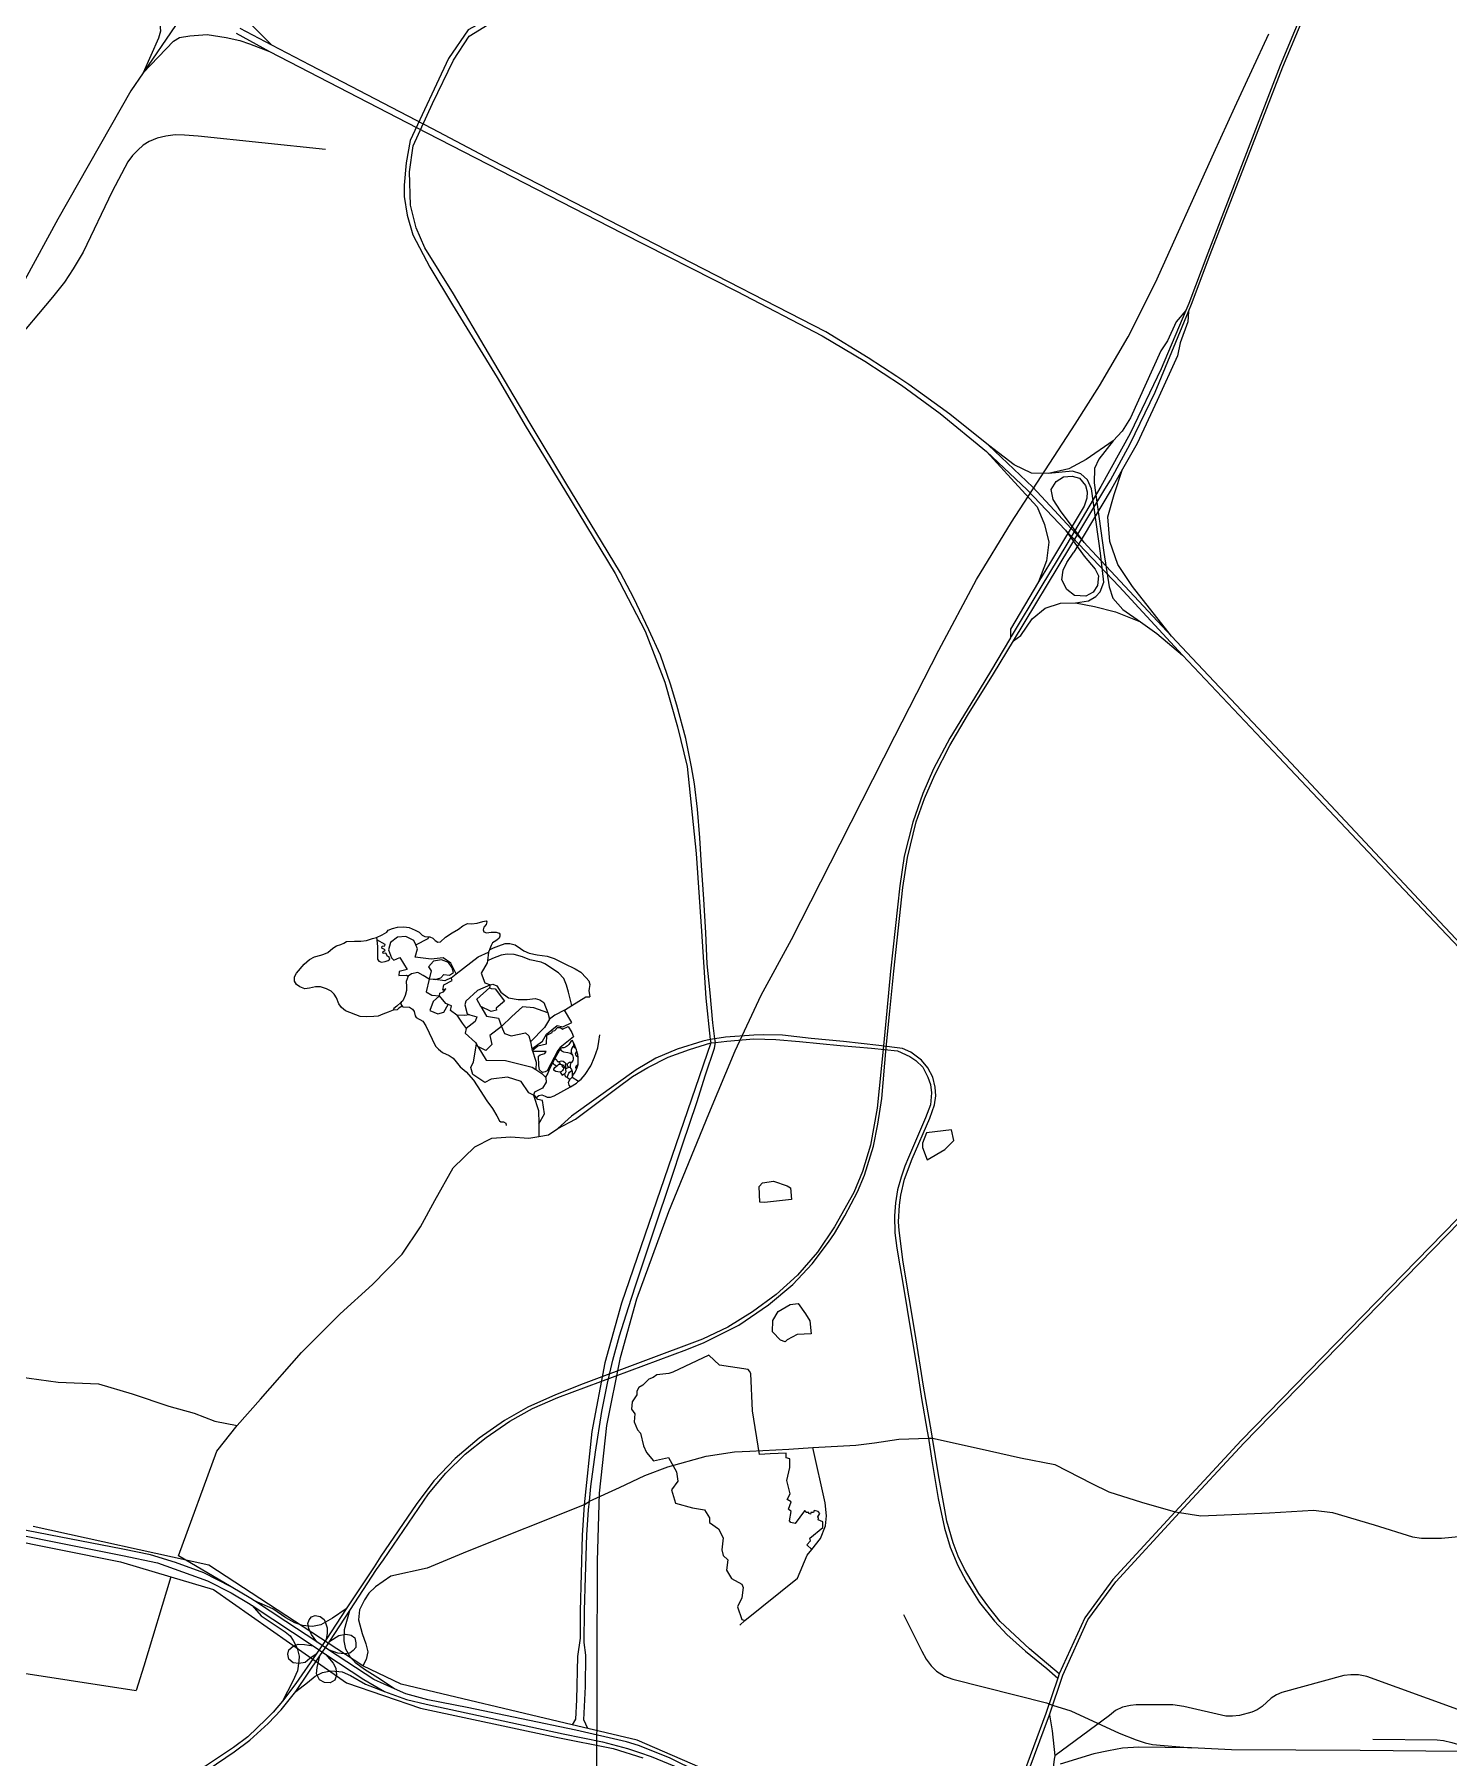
# Model space of a CAD drawing. Header units: millimetres. Extents: x 170 to 95391, y -643 to 69125.
# Drawn here: x 53792 to 59911, y 37937 to 45390 of the extents above; entities that cross this region are included whole.
import ezdxf

# ---------------------------------------------------------------- set-up
doc = ezdxf.new("R2010")
doc.units = ezdxf.units.MM
for name, color, linetype in [('railways', 4, 'Continuous'), ('roads_1', 1, 'Continuous'), ('roads_2', 2, 'Continuous'), ('roads_3', 3, 'Continuous'), ('water', 7, 'Continuous')]:
    doc.layers.add(name, color=color, linetype=linetype)

msp = doc.modelspace()

# ---------------------------------------------------------------- linework, layer by layer
at = {"layer": 'railways'}
for points in [[(58986.87, 45076.29), (59133.4, 45393.77)], [(57068.22, 41476.04), (57278.34, 41889.79), (57515.68, 42354.49), (57706.17, 42727.72), (57867.96, 43032.61), (58020.54, 43280.91), (58295.72, 43704.47), (58400.52, 43871.18), (58525.03, 44083.05), (58642.98, 44317.74), (58894.8, 44876.36), (58986.87, 45076.29)], [(55051.73, 44893.5), (54500.18, 44950.1), (54441.08, 44955.46), (54401.65, 44955.77), (54360.54, 44951.19), (54323.5, 44941.67), (54288.07, 44927.23), (54263.3, 44911.07), (54240.14, 44890.01), (54216.13, 44866.49), (54196.21, 44839.68), (54128.67, 44711.06), (54002.56, 44448.03), (53960.11, 44376.43), (53922.7, 44318.69), (53870.43, 44254.53), (53696.24, 44046.59)], [(56710.12, 40721.17), (56824.07, 40994.28), (56937.42, 41235.13), (57068.22, 41476.04)], [(56852.26, 35767.66), (56769.23, 35957.53), (56724.93, 36058.83), (56589.12, 36380.83), (56396.58, 36833.03), (56343.06, 36977.67), (56266.89, 37257.23), (56235.58, 37490.33), (56225.12, 37763.26), (56227.15, 38329.59), (56229.09, 38787.59), (56237.65, 39080.91), (56269.12, 39372.95), (56327.81, 39667.84), (56398.51, 39921.15), (56536.79, 40298.17), (56710.12, 40721.17)], [(57552.84, 38555.56), (57631.79, 38396.51), (57651.05, 38362.63), (57672.41, 38332.83), (57695.87, 38310.16), (57729.62, 38288.44), (57766.51, 38275.9), (58171.5, 38173.95), (58197.18, 38163.3), (58276.1, 38138.17), (58486.01, 38042.57), (58559.77, 38013.4), (58597.69, 37999.82), (58630.51, 37992.43), (58798.86, 37978.41)], [(59584.1, 38016.82), (59861.89, 38013.15), (59888.99, 38010.5), (59925.91, 38002.06), (60003, 37978.6), (60028.43, 37971.05), (60180.46, 37966.68), (60359.63, 37966.2)], [(60239.59, 37959.82), (59528.66, 37966.51), (58972.23, 37969.77), (58798.86, 37978.41), (58571.2, 37980.91), (58500.49, 37977.34), (58439.58, 37966.35), (58376.19, 37952.91), (58230.38, 37908.19)]]:
    msp.add_lwpolyline(points, dxfattribs=at)
at = {"layer": 'roads_1'}
for points in [[(54819.85, 45344.67), (54699.52, 45463.63), (54645.55, 45545.01), (54621.68, 45613.44), (54633.81, 45680.42), (54697.02, 45779.77)], [(59306.25, 45554.53), (59182.81, 45256.19), (58868.93, 44444.32), (58787.23, 44227.3), (58774.15, 44196.47), (58667.05, 43944.13), (58533.54, 43664.14), (58407, 43435.39)], [(58424.3, 43423.49), (58447.83, 43462.45), (58533.21, 43620.21), (58641.66, 43843.16), (58786.31, 44191.33), (58799.53, 44223.11), (58880.18, 44438.11), (59194.1, 45249.79), (59317.54, 45548.13)], [(54331.67, 45469.01), (54336.99, 45404.04), (54329.13, 45375.13), (54262.58, 45224.83)], [(54665.39, 45395.96), (54809.55, 45316.08), (55489.68, 44965.26), (56334.75, 44531.12), (56830.45, 44279.67), (57201.43, 44086.13), (57385.78, 43977.2), (57544.17, 43873.83), (57711.66, 43750.98), (57911.7, 43587.01), (58087.09, 43421.2), (58253.18, 43246.57), (58485.5, 43002.36), (58759.56, 42706.02), (59177.37, 42263.52), (59588.08, 41829.25), (59957.03, 41439.23)], [(60105.16, 41304.68), (59825.73, 41602.68), (59550.57, 41896.97), (59229.56, 42238.62), (58801.56, 42692.42), (58712.48, 42787.84), (58349.19, 43177.08), (58335, 43192.32), (58111.81, 43432.25), (57921.14, 43613.52), (57753.74, 43748.61), (57576.03, 43876.65), (57523.91, 43910.77), (57400.27, 43991.4), (57217.02, 44104.46), (56531.98, 44455.78), (55771.55, 44846.17), (55514.54, 44981.98), (54985.09, 45258.35), (54819.85, 45344.67), (54682.95, 45416.32)], [(54262.58, 45224.83), (54394.32, 45361.9), (54420.01, 45377.13), (54464.21, 45384.49), (54540.16, 45389.59), (54621.18, 45377.4), (54680.39, 45364.91), (54722.22, 45350.6), (54809.55, 45316.08)], [(58774.15, 44196.47), (58732.22, 44148), (58695.68, 44065.51), (58666.6, 44021.79), (58535.07, 43732.59), (58498.7, 43674.61), (58459.37, 43633.01), (58343.76, 43552.12), (58268.5, 43511.81), (58180.03, 43491.02), (58106.1, 43492.59), (58031.41, 43528.91), (57921.14, 43613.52)], [(58786.31, 44191.33), (58783.56, 44147.62), (58750.03, 44056.94), (58738.32, 43999.81), (58650.63, 43806.32), (58564.03, 43621), (58500.73, 43509.69), (58450.61, 43421.55)], [(58459.37, 43633.01), (58398.19, 43552.73), (58379.41, 43513.03), (58377.92, 43450.71), (58418.81, 43148.96)], [(57911.7, 43587.01), (58049.21, 43436.81), (58130.7, 43347.3), (58162.98, 43270.42), (58180.9, 43193.66), (58171.06, 43114.02), (58137.51, 43022.3)], [(58405.44, 43146), (58366.44, 43425.25), (58349.27, 43464.21), (58320.71, 43489.97), (58283.82, 43501.48), (58180.03, 43491.02)], [(58335, 43192.32), (58232.23, 43330.2), (58199.73, 43378.46), (58191.84, 43421.44), (58212.63, 43456.03), (58245.65, 43477.24), (58282.64, 43480.03), (58314.4, 43470.6), (58340.86, 43438.73), (58346.83, 43412.1), (58346.62, 43384.53), (58334.04, 43349.88)], [(58712.48, 42787.84), (58543.01, 43001.93), (58480.04, 43097.41), (58444.84, 43196.8), (58437.41, 43303.13), (58463.81, 43401.02), (58500.73, 43509.69)], [(58407, 43435.39), (58259.02, 43185.17)], [(58271.77, 43170.97), (58424.3, 43423.49)], [(58450.61, 43421.55), (58289.44, 43150.95)], [(58334.04, 43349.88), (58184.36, 43100.38), (58137.51, 43022.3)], [(58253.18, 43246.57), (58334.48, 43133.24), (58382.34, 43077.7), (58396.5, 43047.97), (58392.09, 43007.13), (58373.38, 42977.64), (58341.42, 42960.5), (58293.18, 42963.93), (58259.48, 42989.73), (58237.19, 43030.76), (58243.67, 43072.6), (58259.32, 43106.21), (58289.44, 43150.95)], [(58259.02, 43185.17), (58146.59, 42999.77), (58018.39, 42785.53), (58015.5, 42780.68), (57929.18, 42634.94), (57859.31, 42520.2), (57752.85, 42346.85), (57682.84, 42214.12), (57636.02, 42107.37), (57592.37, 41983.44), (57555.12, 41836.55), (57536.07, 41707.51), (57496.33, 41338.26), (57480.19, 41166.55), (57465.97, 41015.52), (57439.29, 40745.08), (57409.34, 40585.86), (57374.79, 40472.46), (57337.95, 40381.15), (57254.65, 40232.15), (57179.86, 40122.32), (57093.65, 40023.21), (57000.98, 39939.69), (56899.34, 39864.4), (56792.82, 39798.97), (56683.12, 39745.83), (56166.37, 39552.68), (56046.86, 39506.16), (55926.45, 39452.29), (55825.75, 39395), (55715.85, 39318.16), (55613.27, 39229.8), (55520.48, 39133.2), (55443.26, 39030.75), (55291.2, 38808.45), (55262.28, 38762.19)], [(55272.97, 38750.18), (55302.38, 38792.51), (55497.04, 39076.96), (55571.69, 39166.33), (55656.16, 39249.1), (55747.11, 39321.19), (55849.57, 39392.36), (55947.79, 39447.22), (56057.45, 39494.64), (56614.58, 39702.19), (56690.41, 39731.87), (56840.55, 39806.79), (56968.59, 39894.95), (57074.45, 39983.29), (57157.3, 40072.6), (57227.85, 40166.11), (57253.61, 40203.54), (57298.56, 40280.06), (57353.59, 40384.31), (57384.52, 40456.04), (57423.27, 40580.84), (57442.06, 40676.37), (57459.34, 40788.26), (57478.25, 41008.89), (57493.86, 41165.64), (57511.13, 41338.97), (57549.17, 41700.87), (57569.86, 41829.89), (57607.99, 41984.13), (57644.08, 42085.24), (57688.4, 42187.92), (57752.61, 42314.16), (57829.16, 42444.39), (57941.48, 42624.21), (58028.27, 42767.88), (58271.77, 43170.97)], [(58419.91, 43021.22), (58405.44, 43146)], [(58418.81, 43148.96), (58442.37, 43001.65)], [(58137.51, 43022.3), (58015.83, 42817.82), (58015.5, 42780.68)], [(58297.05, 42932.22), (58352.57, 42941), (58385.57, 42959.15), (58404.2, 42979.45), (58419.91, 43021.22)], [(58442.37, 43001.65), (58458.43, 42951.46), (58502.22, 42903.1), (58577.82, 42849.41)], [(58028.27, 42767.88), (58059.79, 42789.9), (58109.62, 42862.08), (58165.42, 42908.68), (58232.34, 42930.65), (58297.05, 42932.22), (58379.08, 42916.29), (58470.31, 42893.12), (58577.82, 42849.41), (58649.33, 42798.81), (58759.56, 42706.02)], [(54643.97, 38675.44), (54414.98, 38809.89)], [(55262.28, 38762.19), (55141.07, 38580.08), (55053.98, 38447.61), (55048.46, 38439.22), (55010.57, 38383.25), (54923.47, 38256.28), (54865.31, 38180.31)], [(54922.99, 38222.45), (55027.76, 38377.19), (55062.77, 38428.89), (55070.32, 38440.36), (55157.34, 38572.39), (55272.97, 38750.18)], [(54919.11, 38518.94), (54880.25, 38541.74), (54823.01, 38579.49), (54743.88, 38614.78)], [(55141.07, 38580.08), (55082.13, 38540.18), (55031.04, 38510.42), (54995.54, 38503.54), (54951.39, 38507.45), (54919.11, 38518.94)], [(55109.79, 38464.32), (55139.11, 38469.71), (55162.71, 38465.96), (55178.04, 38454.07), (55183.52, 38433.07), (55182.85, 38413.15), (55171.97, 38400.45), (55156.97, 38387.79), (55132.29, 38384.91), (55104.58, 38388.7), (55065.19, 38402.99)], [(55070.32, 38440.36), (55109.79, 38464.32)], [(55010.57, 38383.25), (54983.68, 38365.1), (54963, 38348.39), (54935.75, 38344), (54911.63, 38346.75), (54892.22, 38362.74), (54889.3, 38383.22), (54893.05, 38403.11), (54911.15, 38418.82), (54933.82, 38426.83)], [(54933.82, 38426.83), (54960.01, 38425.61), (54997.68, 38419.57)], [(54922.99, 38222.45), (54973.64, 38261.93), (55006.21, 38289.28), (55039.21, 38304.87), (55075.22, 38311.23), (55108.59, 38308.43), (55123.47, 38306.77), (55160.34, 38291.67), (55225.3, 38254.36), (55306.22, 38222.56)], [(54865.31, 38180.31), (54825.81, 38132.99), (54795.17, 38102.29), (54714.95, 38025.73), (54652.96, 37980.71), (54536.77, 37902.9), (54448.57, 37857.05), (54354.25, 37818.43), (54271.3, 37787.39), (54095.96, 37729.62)], [(54100.56, 37712.2), (54266.49, 37764.43), (54354.59, 37796.96), (54456.65, 37840.13), (54543.31, 37885.47), (54656.4, 37961.77), (54724.6, 38011.34), (54803.25, 38083.82), (54859.7, 38143.7), (54922.99, 38222.45)]]:
    msp.add_lwpolyline(points, dxfattribs=at)
at = {"layer": 'roads_2'}
for points in [[(54754.76, 45844.71), (54740.7, 45828.91), (54697.02, 45779.77), (54516.54, 45576.77), (54509.81, 45569.2), (54492.28, 45546.17), (54447.52, 45487.41), (54428.92, 45462.98), (54402.98, 45428.92), (54262.58, 45224.83), (54209.08, 45147.05)], [(54209.08, 45147.05), (53893.61, 44591.11), (53750.26, 44329.04), (53602.76, 44061.27), (53580.28, 44023.85), (53344.73, 43738.79), (53308.06, 43672.87), (53281.29, 43611.77), (53235.76, 43464.16), (53172.72, 43184.95), (53056.02, 42750.25), (53000.8, 42406.2), (52936.66, 41938.33), (52819.43, 41404.15), (52501.02, 40372.15), (52425.77, 40145.29), (52341.03, 39888.72), (52339.66, 39884.47), (52241.9, 39612.06), (52230.69, 39580.83)], [(62513.61, 44779.5), (61325.71, 41723.6), (61154.94, 41508.25), (60915.54, 41260.28), (60573.54, 40906.05), (60532.56, 40864.07), (59013.23, 39307.74), (58728.34, 38999.07), (58458.64, 38706.87), (58336.6, 38541.19), (58226.96, 38298.49), (58220.9, 38280.74), (58168.54, 38127.49), (58062.37, 37839.54)], [(58077.6, 37833.97), (58183.85, 38122.11), (58242.07, 38292.56), (58350.7, 38533.02), (58471.19, 38696.61), (58747.62, 38996.09), (59025.03, 39296.66), (60544.22, 40852.85), (60585.21, 40894.84), (60740.34, 41055.48), (61071.66, 41398.68), (61167.18, 41497.64), (61339.96, 41715.52), (62528.73, 44773.67)], [(56716.59, 41043.09), (56684.01, 41035.74), (56573.06, 41000.66), (56480.32, 40961.74), (56395.98, 40911.55), (56223.45, 40788.18), (56116.39, 40710.71), (56057.25, 40658.41)], [(56057.25, 40658.41), (56133.37, 40697.54), (56311.63, 40832.75), (56379.85, 40883.27), (56446.28, 40922.38), (56534.34, 40965.69), (56627.06, 41000.25), (56718.67, 41027.91)], [(58226.96, 38298.49), (58097.36, 38407.29), (57970.41, 38524.86), (57921.6, 38586.74), (57878.03, 38646.86), (57816.69, 38752.09), (57788.62, 38808.41), (57768.26, 38865.68), (57739.78, 38959.93), (57731.72, 39007.75), (57703.65, 39159.1), (57677.79, 39317.84), (57673.38, 39344.94), (57638.75, 39543.6), (57602.85, 39770.33), (57551.72, 40078.89), (57533.46, 40216.39), (57531.27, 40254.31), (57535.76, 40325.65), (57541.53, 40368.93), (57557.39, 40438.71), (57590.7, 40526.09), (57666.23, 40702.25), (57686.45, 40760.68), (57692.17, 40798.54), (57689, 40836.96), (57679.42, 40879.37), (57657.96, 40920.38), (57630.51, 40953.57), (57584.26, 40987.88), (57547.77, 41004.4), (57445.47, 41016.48), (57293.73, 41034.86), (57152.83, 41047.23), (57029.27, 41061.46), (56947.16, 41063.06), (56904.6, 41060.92), (56782.34, 41052.5), (56736.23, 41045.9), (56716.59, 41043.09)], [(56718.67, 41027.91), (56738.75, 41030.31), (56788.16, 41036.21), (56904.98, 41046.15), (57000.44, 41043.46), (57103.26, 41033.83), (57278.26, 41016.76), (57413.72, 41004.92), (57526.43, 40994.22), (57580.67, 40969.69), (57606.25, 40951.29), (57636.7, 40922.51), (57658.15, 40879.53), (57668.8, 40847.45), (57673.48, 40812.46), (57669.13, 40760.31), (57647.43, 40703.37), (57617.72, 40633.69), (57574.42, 40532.61), (57558.3, 40494.33), (57542.11, 40447.2), (57527.37, 40393.15), (57518.52, 40335.63), (57513.16, 40279.55), (57515.58, 40207.17), (57524.48, 40139.66), (57537.27, 40063.74), (57550.06, 39988.82), (57568.99, 39874.47), (57586.94, 39761.1), (57611.58, 39615.69), (57630.43, 39490.49), (57655.59, 39348.02), (57660.38, 39318.35), (57675.92, 39221.84), (57702.89, 39056.7), (57729.65, 38929.47), (57755.25, 38846.08), (57788.31, 38767.05), (57823.43, 38700.32), (57881.62, 38607.33), (57946.83, 38526.1), (57999.84, 38468.59), (58080.96, 38397.09), (58173.42, 38322.04), (58220.9, 38280.74)], [(54414.98, 38809.89), (54581.74, 39261.67), (54669.88, 39373.32), (54770.54, 39487.44), (54947.48, 39688.67), (55115.08, 39856.69), (55255.14, 39982.6), (55383.15, 40114.65), (55462.67, 40231.97), (55524.02, 40346.38), (55603.72, 40487.88), (55698.14, 40577.86), (55771, 40616.61), (55852.68, 40622.03), (55931.23, 40615.38), (55975.35, 40622.91), (56016, 40629.85), (56057.25, 40658.41)], [(52339.66, 39884.47), (52481.28, 39848.73), (52644.28, 39800.47), (52810.21, 39753.78), (53006.29, 39694.78), (53199.41, 39644.87), (53344.34, 39616.51), (53489.32, 39597.23), (53685.81, 39589.64), (53894.21, 39560.8), (54069.54, 39553.37), (54214.34, 39509.9), (54374.19, 39457.25), (54482.81, 39426.17), (54573.26, 39392.21), (54669.88, 39373.32)], [(56171.09, 39030.45), (56193.63, 39046.09), (56323.58, 39104.23), (56432.79, 39156.42), (56533.39, 39194.87), (56699.41, 39240.39), (56821.8, 39258.63), (56887.21, 39262.59), (57055.9, 39271.11), (57159.99, 39278.31), (57346.41, 39287.73), (57426.65, 39297.65), (57531.88, 39313.42), (57660.38, 39318.35), (57677.79, 39317.84), (57880.19, 39273.19), (58058.36, 39233.49), (58207.87, 39204.54), (58367.58, 39122.84), (58440.66, 39085.43), (58582.51, 39040.74), (58728.34, 38999.07), (58747.62, 38996.09), (58839.19, 38981.65), (58940.56, 38986.17), (59135.72, 38995.27), (59326.38, 39006.66), (59409.49, 38997.02), (59589.08, 38943.03), (59755.07, 38891.41), (59793.6, 38885.11), (59881.32, 38885.97), (60059.93, 38903.5)], [(52411.87, 39112.12), (52528.85, 39094.84), (53129.13, 39003.2), (53451.32, 38954.65), (54173.46, 38810.99), (54325.26, 38779.12), (54432.83, 38740.47), (54541.43, 38700.77), (54643.76, 38648.87), (54718.41, 38604.32)], [(54728.85, 38624.69), (54643.97, 38675.44), (54525.26, 38735.66), (54402.33, 38780.56), (54294.7, 38813.1), (54174.7, 38837.56), (53532.55, 38962.19), (53355.09, 38997.32), (52936.4, 39055.83), (52521.88, 39121.47), (52416.62, 39130.77)], [(56171.09, 39030.45), (55664.43, 38827.84), (55491.41, 38756.51), (55334.57, 38720.66), (55267.44, 38675.74), (55239.55, 38648.42), (55220.41, 38619.27), (55198.7, 38575.52), (55194.16, 38532.67), (55210.17, 38473.97), (55225.94, 38429.23), (55234.07, 38393.26), (55227.86, 38360.18), (55212.6, 38333.8)], [(53381.31, 38940.85), (54164.98, 38783.41), (54382.39, 38718.65), (54566.77, 38663.74), (55143.1, 38260.58), (55462.8, 38149.76), (56049.53, 38024.62), (56295.74, 37975.72), (56424.16, 37935.16)], [(56748.99, 37859.82), (56400.82, 38011.73), (56186.61, 38062.67), (56118.55, 38078.85), (55379.36, 38254.67), (55212.6, 38333.8), (54547.04, 38768.17), (53786.05, 38935.62)], [(54382.39, 38718.65), (54265.93, 38331.29), (54232.65, 38227.09)], [(54880.62, 38525.48), (54743.88, 38614.78), (54728.85, 38624.69)], [(51875.76, 38594.95), (52011.9, 38578.36), (52181.51, 38551.09), (52576.62, 38487.28), (52956.83, 38425.78), (53379.3, 38357.45), (54232.65, 38227.09)], [(54718.41, 38604.32), (54734, 38594), (54997.68, 38419.57), (55053.33, 38382.76), (55217.23, 38274.35)], [(54734, 38594), (54773.46, 38549.72), (54876.7, 38480.43), (54898.65, 38463.39)], [(55013.54, 38437.03), (54990.65, 38468.82), (54979.04, 38494.97), (54975.61, 38516.98), (54980.87, 38532.78), (54991.25, 38546), (55006.17, 38550.47), (55028.24, 38547.24), (55045.6, 38533.82), (55053.68, 38515.36), (55058.17, 38498.45)], [(55349.92, 38234.34), (55278.42, 38282.07), (55220.13, 38317.79), (55182.33, 38345.16), (55158.91, 38372.95), (55140.16, 38405.3), (55132.73, 38441.65), (55134.14, 38491.22), (55157.34, 38572.39)], [(54898.65, 38463.39), (54912.37, 38443.35), (54929.58, 38409.48), (54937.01, 38374.67), (54936.34, 38353.71), (54930.36, 38312.35), (54910.49, 38267.02), (54865.31, 38180.31)], [(55260.89, 38274.01), (55065.19, 38402.99), (55013.54, 38437.03), (54880.62, 38525.48)], [(55058.17, 38498.45), (55058.51, 38475.44), (55053.98, 38447.61)], [(55095.86, 38323.34), (55099.22, 38293.67), (55091.86, 38271.75), (55071.74, 38260.14), (55046.58, 38260.86), (55025.1, 38273.28), (55012.96, 38298.43), (55015.73, 38325.5), (55027.76, 38377.19)], [(55053.33, 38382.76), (55084.21, 38344.38), (55095.86, 38323.34)], [(55217.23, 38274.35), (55306.22, 38222.56), (55401.49, 38188.08)], [(55398.61, 38212.65), (55349.92, 38234.34), (55260.89, 38274.01)], [(59951.85, 38144.28), (59557.33, 38287.21), (59521.43, 38294.62), (59488.56, 38294.86), (59457.72, 38292.02), (59190.06, 38218.33), (59166.35, 38208.28), (59143.65, 38194.13), (59104.34, 38157.62), (59082.65, 38142.45), (59059.97, 38133.41), (59006.44, 38118.47), (58976.63, 38115.62), (58946.83, 38115.84), (58765.29, 38158.07), (58718.08, 38164.55), (58559.86, 38164.7), (58535.18, 38161.81), (58500.2, 38154.92), (58470.29, 38139.8), (58443.42, 38118.53), (58206.85, 37944.45)], [(56353.54, 38003.94), (56135.09, 38054.68), (55665.28, 38153.35), (55494.98, 38186.34), (55398.61, 38212.65)], [(55401.49, 38188.08), (55486.61, 38166.99), (56080.51, 38039.76), (56249.78, 38004.73), (56358.46, 37976.31)], [(58183.85, 38122.11), (58196.35, 38052.89), (58206.85, 37944.45), (58205.01, 37928.97), (58198.09, 37870.9)], [(56405.83, 37989.24), (56353.54, 38003.94)], [(56358.46, 37976.31), (56410.73, 37958.52)], [(57042.77, 37572.41), (56953.08, 37668.16), (56851.97, 37749.7), (56761.01, 37812.74), (56664.89, 37872.77), (56540.02, 37936.07), (56405.83, 37989.24)], [(56410.73, 37958.52), (56460.94, 37941.78), (56558.24, 37900.16), (56668.76, 37842.08), (56784.31, 37769.63), (56913.04, 37672.55), (57022.18, 37566.43)]]:
    msp.add_lwpolyline(points, dxfattribs=at)
at = {"layer": 'roads_3'}
for points in [[(57690.44, 47372.05), (57494.16, 47094.67), (57292.75, 46795.87), (56836.02, 46131.24), (56718.05, 46009.54), (56645.63, 45936.54), (56418.86, 45817.71), (55668.3, 45410.72), (55583.16, 45286.73), (55418.21, 44932.47), (55401.03, 44834.51), (55392.07, 44738.54), (55391.69, 44689.5)], [(55418.98, 44652.32), (55414.36, 44795.72), (55430.56, 44909.11), (55514.82, 45092.53), (55605.22, 45278.98), (55673.5, 45382.76), (55812.21, 45467.6), (56018.61, 45579.53), (56215.81, 45691.52), (56369.75, 45763.98), (56493.01, 45836.66), (56656.22, 45918.25), (56823.15, 46085.71), (56888.02, 46177.41), (56993.68, 46326.75), (57142.64, 46552.62), (57171.77, 46593.79), (57384.47, 46894.36), (57555.11, 47150.74), (57707, 47364.3)], [(55391.69, 44689.5), (55405.36, 44608.17), (55428.96, 44523.83), (55503.56, 44384.41), (55601.09, 44221.58), (55793.91, 43906.27), (55920.5, 43691.48), (56085.95, 43420.64), (56304.44, 43058.55), (56434.84, 42809.24), (56519.8, 42588.42), (56574.38, 42394.86), (56616.41, 42224.38), (56655.15, 41846.96), (56678.02, 41511.99), (56697.2, 41221.15), (56716.59, 41043.09), (56718.67, 41027.91)], [(56186.61, 38062.67), (56170.08, 38099.29), (56176.34, 38244.58), (56177.37, 38379.31), (56170.6, 38434.21), (56172.26, 38573.11), (56176.34, 38716.75), (56182.53, 38900.32), (56189.94, 39007.57), (56193.63, 39046.09), (56199.71, 39109.44), (56220.6, 39257.12), (56247.1, 39433.38), (56272, 39555.99), (56294.93, 39655.95), (56323.29, 39761.25), (56362.55, 39883.75), (56393.23, 39977.69), (56434.9, 40101.96), (56476.01, 40228.62), (56545.26, 40434.33), (56596.13, 40586.54), (56658.03, 40770.25), (56695.47, 40889.77), (56734.69, 41005.7), (56738.75, 41030.31), (56736.23, 41045.9), (56727.72, 41114.23), (56715.53, 41244.26), (56703.31, 41370.7), (56697.13, 41503.66), (56688.06, 41650.35), (56678.98, 41795.84), (56670.9, 41915.69), (56661.05, 42038.55), (56648.12, 42149.49), (56635.5, 42222.89), (56611.27, 42344.65), (56571.64, 42489.18), (56544.78, 42579.96), (56501.41, 42704.85), (56451.33, 42814.29), (56385.3, 42951.85), (56328.05, 43061.94), (56220.99, 43237.35), (56095.6, 43443.31), (55936.52, 43707.31), (55757.41, 44011.39), (55606.07, 44268.18), (55481.32, 44467.18), (55444.23, 44553.8), (55418.98, 44652.32)], [(55383.26, 41187.14), (55369.58, 41178.95), (55362.19, 41171.71), (55344.47, 41169.07), (55323.41, 41160.68), (55300.08, 41152.3), (55279.53, 41144.16), (55261.06, 41142.54), (55230.95, 41141.26), (55201.38, 41142.76), (55138.86, 41167.19), (55121.41, 41181.3), (55109, 41196.87), (55099.67, 41222.9), (55088.75, 41238.95), (55076.33, 41252.53), (55055.82, 41261.66), (55029.81, 41270.35), (55008.24, 41270.02), (54982.62, 41265.23), (54962.04, 41262.39), (54940.02, 41270.05), (54926.06, 41280.15), (54918.15, 41295.18), (54917.29, 41314.15), (54925.94, 41329.06), (54959.84, 41368.22), (54983.07, 41388.51), (55003.74, 41400.82), (55030.87, 41407.1), (55044.95, 41411.48), (55061.06, 41419.35), (55083.77, 41438.14), (55098.9, 41448.51), (55118, 41453.35), (55131.6, 41460.22), (55142.18, 41467.13), (55177.3, 41467.86), (55203.89, 41468.15), (55228.99, 41471.45), (55255.63, 41479.24), (55272.74, 41484.59), (55296.9, 41495.89), (55316.55, 41507.71), (55322.64, 41516.15), (55341.74, 41522.49), (55362.85, 41528.32), (55389.96, 41530.11), (55414.01, 41526.93), (55439.51, 41516.25), (55457.49, 41507.12), (55470.43, 41494.55), (55480.93, 41488.97), (55499.45, 41486.74), (55502.98, 41486.31), (55515.98, 41481.22), (55526.43, 41470.66), (55537.41, 41464.09), (55549.47, 41465.49), (55570.18, 41485.29), (55599.42, 41504.53), (55627.12, 41520.29), (55645.79, 41534.12), (55665.43, 41544.46), (55683.99, 41543.82), (55708.58, 41546.12), (55732.21, 41552.93), (55747.28, 41555.81), (55750.26, 41551.79), (55746.66, 41540.34), (55736.54, 41528.94), (55733.44, 41517.48), (55736.88, 41507.98), (55747.89, 41503.89), (55768.48, 41507.24), (55789.54, 41507.08), (55803.06, 41503.47), (55806.02, 41497.96), (55805.96, 41490.48), (55802.88, 41481.02), (55792.78, 41472.1), (55781.2, 41465.21), (55773.63, 41460.28), (55768.04, 41449.84), (55762.91, 41434.91), (55761.4, 41431.14), (55757.2, 41420.61)], [(55272.74, 41484.59), (55274.13, 41473.53), (55276.37, 41444.21), (55276.76, 41390.06), (55282.83, 41381.47), (55294.27, 41377.72), (55309.83, 41379.63), (55322.54, 41384.82), (55329.65, 41390.45), (55326.35, 41402.48), (55321.97, 41401.04), (55313.07, 41415.83), (55300.75, 41414.36), (55300.31, 41421.85), (55308.54, 41428.11), (55309.47, 41430.32), (55294.74, 41438.16), (55296.21, 41446.13), (55307.7, 41448.01), (55309.41, 41454.24), (55274.13, 41473.53)], [(55617.37, 41327.27), (55593.87, 41373.7), (55560.08, 41395.76), (55508.32, 41390.6), (55439.47, 41398.34), (55450.18, 41435.7), (55441.98, 41453.04), (55433.68, 41470.56), (55399.82, 41488.87), (55363.53, 41485.54), (55332.97, 41461.86), (55324.57, 41430.35), (55337.9, 41395.51), (55346.9, 41385.98), (55373.74, 41397.95), (55405.07, 41345.37), (55370.09, 41337.08), (55369.05, 41320.39), (55401.7, 41321.49), (55408.92, 41316.47)], [(55441.98, 41453.04), (55496.37, 41479.03), (55499.45, 41486.74)], [(55761.4, 41431.14), (55779.21, 41438.79), (55802.24, 41447.86), (55829.64, 41457.45), (55849.6, 41458.1), (55871.69, 41452.23), (55895.89, 41436.27), (55910.03, 41425.82), (55932.63, 41416.4), (55967.29, 41408.8), (56010.98, 41403.85), (56041.24, 41393.82), (56084.25, 41372.28), (56132.45, 41349.06), (56156.12, 41334.48), (56179.17, 41310.09), (56190.81, 41296.13), (56195.34, 41280.6), (56192.47, 41262.94), (56191.59, 41253.97), (56194.2, 41238.18), (56195.9, 41227.35)], [(55526.76, 41301.83), (55550.31, 41309.52), (55563.11, 41323.87), (55588.48, 41320.97), (55605.8, 41332.1), (55600.06, 41353.35), (55583.91, 41375.58), (55553.18, 41387.55), (55519.13, 41381.49), (55497.64, 41357.3), (55508.83, 41339.17), (55500.4, 41304.5), (55487.28, 41249.56), (55511.66, 41234.94), (55545.14, 41232.38), (55516.89, 41207.83), (55502.98, 41168.7), (55537.33, 41154.44), (55563.68, 41160.56), (55582.49, 41194.61)], [(55676.23, 41149.95), (55651.7, 41146), (55619.83, 41147.68), (55592.61, 41168.51), (55596.98, 41188.75), (55582.49, 41194.61), (55572.93, 41198.47), (55545.14, 41232.38), (55545.61, 41243.68), (55562.5, 41248.76), (55572.17, 41261.43), (55559.11, 41256.32), (55563.59, 41279.45), (55600.02, 41298.01), (55595.14, 41310.24), (55617.37, 41327.27), (55712.04, 41399.78), (55757.2, 41420.61)], [(55757.2, 41420.61), (55751.93, 41383.42), (55750.62, 41374.11), (55725.58, 41329.3), (55740.38, 41287.85), (55765.56, 41278.8)], [(56117.94, 41189.63), (56103.21, 41247.13), (56095.06, 41278.18), (56083.01, 41307.18), (56060.42, 41330.6), (56000.23, 41369.5), (55984.71, 41377.07), (55935.97, 41386.99), (55904.33, 41400.34), (55867.27, 41411.05), (55837.32, 41411.58), (55811.23, 41407), (55774.59, 41393.29), (55751.93, 41383.42)], [(55408.92, 41316.47), (55401.06, 41293.9), (55401.91, 41272.23), (55401.77, 41254.08), (55396.54, 41232.45), (55386.74, 41210.35), (55379.63, 41204.06), (55360.22, 41186.86), (55347.3, 41176.61), (55344.47, 41169.07)], [(55595.14, 41310.24), (55567.89, 41296.76), (55526.76, 41301.83), (55517.17, 41303.02), (55500.4, 41304.5), (55473.76, 41319.13), (55451.65, 41331.94), (55423.51, 41326.75), (55408.92, 41316.47)], [(55765.49, 41278.68), (55709.59, 41254.28), (55658.21, 41208.01), (55654.17, 41193.41), (55664.3, 41154.1), (55676.23, 41149.95), (55705.94, 41140.26), (55699.94, 41120.24), (55660.18, 41090.96), (55655.33, 41069.83), (55700.79, 41030.46), (55705.19, 41022.89), (55711.28, 41012.65), (55746.72, 40952.97), (55829.9, 40951.56), (55946.3, 40923.85), (55961.78, 40913.42), (55987.73, 40895.93), (56003.25, 40879.62), (56005.68, 40877.06), (56005.73, 40857.56), (55990.03, 40832.85), (55956.28, 40814.6), (55952.03, 40801.49), (55972.72, 40735.34), (55974.96, 40677.36), (55975.35, 40622.91)], [(55762.78, 41266.99), (55768.35, 41263.91), (55786.14, 41262.34), (55825.55, 41208.5), (55789.99, 41177.96), (55790.98, 41169.42), (55768.92, 41163.72), (55723.61, 41185.23), (55706.91, 41216.73), (55762.82, 41267.06)], [(55762.82, 41267.06), (55765.49, 41278.68)], [(55765.49, 41278.68), (55775.87, 41282.53), (55792.59, 41275.64), (55810.97, 41247.98), (55843.88, 41223.37), (55885.98, 41215.38), (55924.06, 41215.54), (55959, 41219.78), (55978.45, 41214.22), (55996.51, 41203.25), (56013.84, 41158.46), (56020.43, 41130.89)], [(56086.46, 41170.09), (56117.94, 41189.63), (56177.93, 41226.89), (56195.9, 41227.35)], [(55379.63, 41204.06), (55378.28, 41194.98), (55383.26, 41187.14), (55388.27, 41184.6), (55414.56, 41182.17), (55428.77, 41174.54), (55434.84, 41163.91), (55440.02, 41144.94), (55443.32, 41138.23), (55472.58, 41121.58), (55485.3, 41101.99), (55528.28, 41014.51), (55540.76, 41000.49), (55558.01, 40986.99), (55586.45, 40973.96), (55604.55, 40961.85), (55617.02, 40946.72), (55634.2, 40924.59), (55660.07, 40903.23), (55691.97, 40867.34), (55707.73, 40841.88), (55749.77, 40777.8), (55773.59, 40744.48), (55793.49, 40712.86), (55804.79, 40690.49), (55810.36, 40686.83), (55821.55, 40687.31), (55831.58, 40680.55), (55833.73, 40670.22)], [(55619.83, 41147.68), (55643.1, 41113.03), (55660.18, 41090.96)], [(55723.61, 41185.23), (55747.61, 41143.81), (55800.13, 41135.74), (55812.55, 41099.55), (55763.29, 41060.23), (55770.7, 41021.83), (55744.66, 40994.96), (55711.28, 41012.65)], [(56013.84, 41158.46), (55952.8, 41179.68), (55903.87, 41184.56), (55857.32, 41142.97), (55812.55, 41099.55), (55825.46, 41068.78), (55854.86, 41058.63), (55917.53, 41072.14), (55931.48, 41058.49), (55938.07, 41032.28)], [(56116.88, 41115.72), (56086.46, 41170.09), (56044.6, 41148.75), (56020.43, 41130.89), (55999.76, 41095.42), (55938.07, 41032.28), (55944.65, 41002.9), (55963.69, 40944.56), (55961.78, 40913.42)], [(55944.65, 41002.9), (55991.14, 41035.48), (56007.24, 41066.03), (56053.32, 41104.03), (56078.66, 41097.52), (56116.88, 41115.72)], [(55952.03, 40801.49), (55931.08, 40811.69), (55897.57, 40861.49), (55838.45, 40879.34), (55768.12, 40871.68), (55740.81, 40856.48), (55689.38, 40891.68), (55679.94, 40921.9), (55691.71, 40945.75), (55705.19, 41022.89)], [(55963.48, 40791.97), (55974.74, 40800.78), (55987.34, 40802.8), (56001.58, 40797.61), (56011.36, 40793.29), (56024.58, 40792.76), (56040.84, 40799.42), (56111.93, 40837.93), (56137.27, 40853.28), (56146.87, 40861.91), (56157.69, 40871.61), (56175.36, 40891.88), (56200.2, 40929.3), (56216.28, 40965.73), (56229.63, 41007.49), (56234.74, 41033.59), (56239.23, 41062.67)], [(56119.89, 41038.32), (56112.46, 41033.8), (56103.93, 41021.42), (56098.53, 41015.87), (56090.56, 41009.58), (56083.14, 41006.83), (56076.24, 41006.39), (56070.36, 41005.16), (56066.49, 41000.47), (56063.91, 40997.33), (56044.25, 40960.49), (56035.41, 40943.93), (56034.96, 40943.01), (56021.15, 40915.33), (56013.61, 40896.83), (56003.25, 40879.62)], [(56066.49, 41000.47), (56073.09, 40993.95), (56081.72, 40989.31), (56099.83, 40986.38), (56111.82, 40983.5), (56117.15, 40979.64)], [(56111.93, 40837.93), (56105.61, 40845.88), (56103.77, 40857.15), (56108.99, 40870.08), (56118.68, 40879.78), (56125.42, 40891.67), (56131.23, 40901.79), (56137.14, 40914.08), (56138.9, 40917.73), (56144.38, 40934.2), (56145.6, 40959.35), (56144.9, 40964.83), (56143.19, 40978.42), (56138.94, 40992.92), (56137.22, 40998.81), (56134.85, 41005.01), (56127.7, 41023.77), (56125.31, 41028.22), (56119.89, 41038.32)], [(56125.62, 41014.51), (56121.48, 41012.14), (56117.09, 41005.82), (56114.48, 40997.2), (56114.42, 40989.32), (56117.15, 40979.64)], [(56125.31, 41028.22), (56124.32, 41016.68), (56125.62, 41014.51), (56128.11, 41010.3), (56134.85, 41005.01)], [(56718.67, 41027.91), (56331.82, 39902.04), (56259.64, 39644.46), (56204.48, 39346.93), (56171.09, 39030.45)], [(56050.93, 40927.9), (56043.67, 40932.03), (56039.86, 40935.1), (56037.89, 40938.29), (56034.96, 40943.01)], [(56067.03, 40901.13), (56056.98, 40903.18), (56048.9, 40904.83), (56040.58, 40908.06), (56039.01, 40910.58), (56039.43, 40914.27), (56044.13, 40921.61), (56050.93, 40927.9), (56057.46, 40932.33), (56061.86, 40936.25), (56066.66, 40936.31), (56068.23, 40936.34), (56073.12, 40934.71), (56079.08, 40933.88), (56082.9, 40930.29), (56083.92, 40925.8), (56083.37, 40922.62), (56082.82, 40919.48), (56080.12, 40912.9), (56077.17, 40909.1), (56072.49, 40903.98), (56067.03, 40901.13)], [(56044.25, 40960.49), (56050.09, 40956.13), (56052.19, 40953.47), (56053.48, 40949.5), (56055.06, 40947.79), (56057.7, 40946.83), (56061.43, 40947.86), (56066.74, 40949.69), (56073.29, 40950.12), (56080.19, 40949.01), (56085.9, 40945), (56092.5, 40937.07)], [(56061.43, 40947.86), (56064.02, 40943.87), (56066.66, 40936.31)], [(56073.12, 40934.71), (56074.32, 40929.01), (56077.8, 40924.09), (56082.82, 40919.48)], [(56075.03, 40888.94), (56083.94, 40893.88), (56085.4, 40894.4), (56089.42, 40899.11), (56092.38, 40904.9), (56092.03, 40911.63), (56092.09, 40918.88), (56090.84, 40929.83), (56090.5, 40935.9), (56092.5, 40937.07), (56099.44, 40935.49)], [(56083.37, 40922.62), (56086.68, 40922.16), (56089.7, 40920.62), (56092.09, 40918.88)], [(56092.09, 40918.88), (56096.36, 40919.46), (56104.33, 40922.69)], [(56110.98, 40921.62), (56106.42, 40921.54), (56104.33, 40922.69), (56102.07, 40923.94), (56099.72, 40928.18), (56099.23, 40933.73), (56099.44, 40935.49), (56099.79, 40938.47), (56102.87, 40942.01), (56106.86, 40944.09), (56112.3, 40944.45), (56116.59, 40943.8)], [(56117.15, 40979.64), (56119.93, 40975.3), (56122.19, 40970.71), (56123.68, 40964.85), (56123.11, 40957.5), (56121.79, 40951.65), (56117.39, 40944.32), (56116.59, 40943.8), (56115.08, 40942.82), (56111.21, 40938.01), (56109.63, 40931.93), (56109.58, 40925.33), (56110.98, 40921.62), (56112.09, 40918.7), (56116.64, 40913.07), (56117.88, 40909.41), (56119.64, 40904.16), (56119.54, 40891.95), (56118.68, 40879.78)], [(56144.9, 40964.83), (56136.25, 40971.87), (56134.03, 40982.05), (56138.94, 40992.92)], [(56137.14, 40914.08), (56134.58, 40922.09), (56137.21, 40930.7), (56144.38, 40934.2)], [(56067.03, 40901.13), (56075.03, 40888.94)], [(56085.4, 40894.4), (56086.82, 40888.71), (56088.38, 40884.21), (56091.93, 40880.89), (56098.54, 40878.59), (56105.79, 40872.61), (56108.99, 40870.08)], [(56098.54, 40878.59), (56098.71, 40883.35), (56103.98, 40896.63), (56107.47, 40901.35), (56117.88, 40909.41)], [(56118.68, 40879.78), (56146.87, 40861.91)], [(55974.96, 40677.36), (55999.8, 40721.28), (55990.29, 40779.09), (55969.83, 40782.8), (55963.48, 40791.97), (55959.41, 40797.84), (55952.03, 40801.49)], [(56843.9, 38509.9), (56865.44, 38529.4), (57093.82, 38712.21), (57136.26, 38811.53), (57156.55, 38837.18), (57194.12, 38884.62), (57214.98, 38939.57), (57220.12, 38982.3), (57214.28, 39038.74), (57159.99, 39278.31)], [(56171.09, 39030.45), (56162.12, 38898.17), (56158.58, 38731.92), (56153.94, 38570.2), (56153.04, 38452.57), (56142.21, 38373.47), (56137.37, 38185.73), (56133.31, 38102.06), (56118.55, 38078.85)]]:
    msp.add_lwpolyline(points, dxfattribs=at)
at = {"layer": 'water'}
for points in [[(56056.44, 40995.66), (56010.83, 40907.66), (56002.57, 40903.35), (55991.04, 40900.72), (55977.43, 40911.73), (55975.38, 40930.84), (55972.95, 40970.66), (55980.12, 40977.15), (56000.98, 40981.9), (56006.54, 40991.13), (55993.38, 40990.68), (55975.29, 40990.28), (55949.53, 40991.02), (55945.73, 40995.96), (55970.54, 41015.4), (56008.01, 41024.07), (56008.71, 41061.47), (56032.37, 41072.74), (56034.06, 41078.72), (56044.5, 41081.91), (56056.11, 41094.91), (56068.7, 41094.81), (56077.42, 41088.21), (56101.84, 41098.89), (56118, 41073.58), (56124.77, 41054.01), (56067.5, 41008.12), (56056.44, 40995.66)], [(57634.99, 40575.86), (57654.61, 40522.06), (57730.96, 40566.97), (57769.77, 40606.54), (57760.87, 40651.59), (57652.41, 40639.11), (57634.61, 40593.76), (57634.99, 40575.86)], [(57067.31, 40350.16), (56950.62, 40337.25), (56931.63, 40338.92), (56928.03, 40407.43), (56942.82, 40422.39), (56990.35, 40429.45), (57049.78, 40410.09), (57064.09, 40400.78), (57067.31, 40350.16)], [(57021.1, 39742.85), (56985.41, 39777.87), (56986.8, 39826.92), (57010.73, 39865.59), (57061.6, 39896.11), (57096.25, 39900.72), (57129.09, 39855.75), (57147.36, 39825.96), (57153.81, 39769.45), (57092.16, 39766.84), (57049.87, 39743.65), (57041.17, 39734.59), (57021.1, 39742.85)], [(56859.52, 38672.42), (56852.8, 38627.39), (56834.99, 38589.01), (56853.24, 38533.83), (56865.44, 38529.4), (57093.82, 38712.21), (57136.26, 38811.53), (57156.55, 38837.18), (57133.97, 38857.08), (57150.68, 38874.73), (57147.22, 38885.33), (57204.23, 38931.99), (57203.29, 38956.03), (57182.91, 38964.35), (57184.89, 38970.75), (57182.53, 38978.3), (57191.01, 38992.97), (57183.67, 39001.35), (57166.16, 39005.81), (57163.51, 38996.22), (57151.76, 38996.95), (57149.93, 38989.76), (57143.19, 38991.73), (57143.07, 38997.17), (57130.99, 38997.26), (57131.83, 38999.98), (57128.12, 39000.33), (57127.51, 39003.86), (57124.28, 39003.88), (57084.27, 38948.76), (57065.79, 38953.06), (57059.89, 38960.96), (57067.12, 39001.43), (57055.6, 39010.65), (57066.46, 39042.92), (57049.48, 39052.83), (57062.21, 39076.76), (57048.32, 39134.85), (57060.98, 39191.14), (57061.27, 39229.26), (57044.88, 39232.91), (57044.39, 39253.42), (56975.13, 39250.06), (56929.73, 39247.86), (56899.46, 39437.12), (56892.47, 39597.54), (56885.82, 39607.53), (56880.73, 39615.13), (56756.93, 39634), (56710.89, 39676.95), (56555.03, 39603.62), (56537.47, 39598.33), (56485.52, 39592.82), (56469.71, 39580.03), (56450.54, 39573.16), (56424.4, 39547.08), (56407.94, 39538.14), (56398.48, 39521.91), (56398.8, 39505.59), (56378.77, 39475.39), (56375.8, 39443.25), (56389.98, 39423.43), (56386.76, 39389.48), (56402.21, 39354.47), (56414.84, 39339.42), (56428.09, 39284.96), (56440.62, 39256.32), (56470.63, 39220.07), (56535.39, 39234.99), (56569.97, 39171.97), (56575.76, 39132.67), (56548.75, 39095.07), (56566.35, 39037.59), (56639.92, 39016.21), (56691.05, 39008.77), (56712.68, 38973.05), (56713.49, 38953.83), (56752.24, 38925.98), (56772.23, 38887.38), (56766.69, 38835.52), (56772.95, 38810.81), (56792.44, 38791.76), (56786.95, 38746.95), (56808.26, 38711.54), (56853.14, 38686.85), (56859.52, 38672.42)]]:
    msp.add_lwpolyline(points, close=True, dxfattribs=at)

doc.saveas('drawing.dxf')
